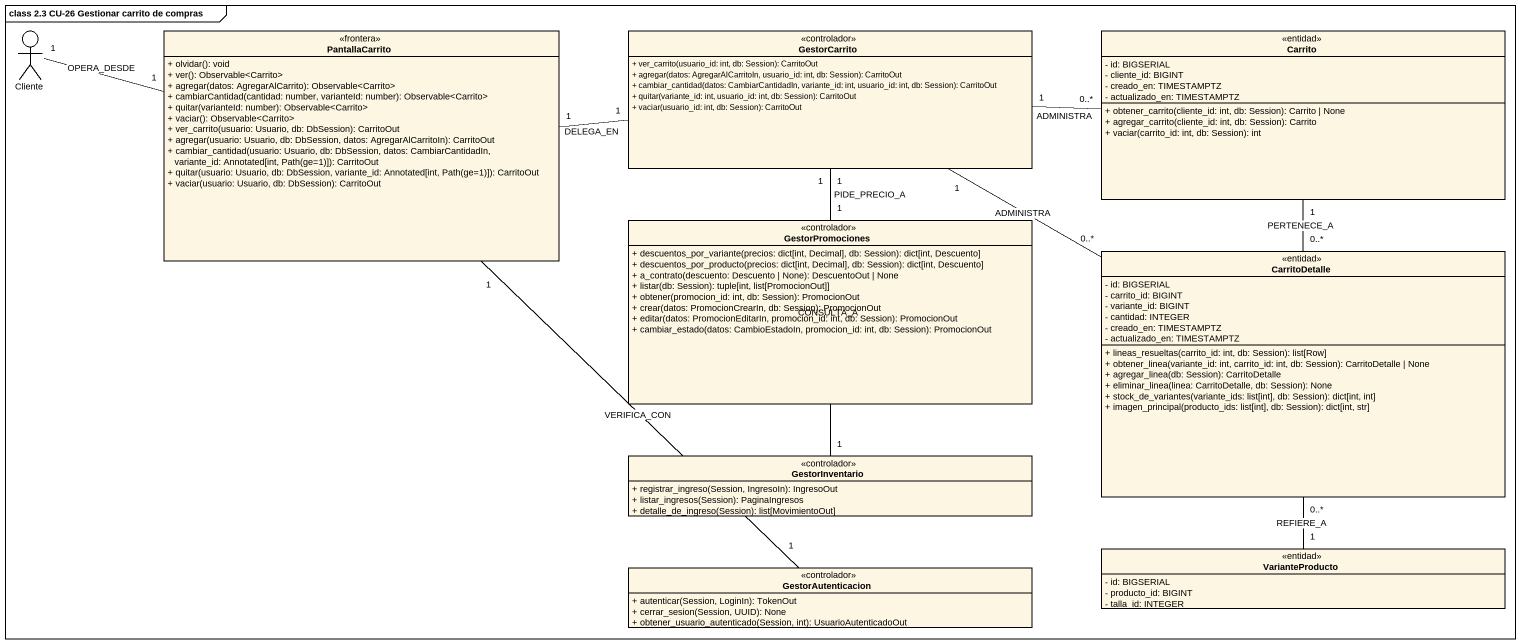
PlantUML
@startuml
mainframe class 2.3 CU-26 Gestionar carrito de compras
allowmixing
hide circle
hide empty members
skinparam classAttributeIconSize 0
actor Cliente
class PantallaCarrito <<frontera>> {
  + olvidar(): void
  + ver(): Observable<Carrito>
  + agregar(datos: AgregarAlCarrito): Observable<Carrito>
  + cambiarCantidad(cantidad: number, varianteId: number): Observable<Carrito>
  + quitar(varianteId: number): Observable<Carrito>
  + vaciar(): Observable<Carrito>
  + ver_carrito(usuario: Usuario, db: DbSession): CarritoOut
  + agregar(usuario: Usuario, db: DbSession, datos: AgregarAlCarritoIn): CarritoOut
  + cambiar_cantidad(usuario: Usuario, db: DbSession, datos: CambiarCantidadIn, variante_id: Annotated[int, Path(ge=1)]): CarritoOut
  + quitar(usuario: Usuario, db: DbSession, variante_id: Annotated[int, Path(ge=1)]): CarritoOut
  + vaciar(usuario: Usuario, db: DbSession): CarritoOut
}
class GestorCarrito <<controlador>> {
  + ver_carrito(usuario_id: int, db: Session): CarritoOut
  + agregar(datos: AgregarAlCarritoIn, usuario_id: int, db: Session): CarritoOut
  + cambiar_cantidad(datos: CambiarCantidadIn, variante_id: int, usuario_id: int, db: Session): CarritoOut
  + quitar(variante_id: int, usuario_id: int, db: Session): CarritoOut
  + vaciar(usuario_id: int, db: Session): CarritoOut
}
class Carrito <<entidad>> {
  - id: BIGSERIAL
  - cliente_id: BIGINT
  - creado_en: TIMESTAMPTZ
  - actualizado_en: TIMESTAMPTZ
  + obtener_carrito(cliente_id: int, db: Session): Carrito | None
  + agregar_carrito(cliente_id: int, db: Session): Carrito
  + vaciar(carrito_id: int, db: Session): int
}
class GestorPromociones <<controlador>> {
  + descuentos_por_variante(precios: dict[int, Decimal], db: Session): dict[int, Descuento]
  + descuentos_por_producto(precios: dict[int, Decimal], db: Session): dict[int, Descuento]
  + a_contrato(descuento: Descuento | None): DescuentoOut | None
  + listar(db: Session): tuple[int, list[PromocionOut]]
  + obtener(promocion_id: int, db: Session): PromocionOut
  + crear(datos: PromocionCrearIn, db: Session): PromocionOut
  + editar(datos: PromocionEditarIn, promocion_id: int, db: Session): PromocionOut
  + cambiar_estado(datos: CambioEstadoIn, promocion_id: int, db: Session): PromocionOut
}
class CarritoDetalle <<entidad>> {
  - id: BIGSERIAL
  - carrito_id: BIGINT
  - variante_id: BIGINT
  - cantidad: INTEGER
  - creado_en: TIMESTAMPTZ
  - actualizado_en: TIMESTAMPTZ
  + lineas_resueltas(carrito_id: int, db: Session): list[Row]
  + obtener_linea(variante_id: int, carrito_id: int, db: Session): CarritoDetalle | None
  + agregar_linea(db: Session): CarritoDetalle
  + eliminar_linea(linea: CarritoDetalle, db: Session): None
  + stock_de_variantes(variante_ids: list[int], db: Session): dict[int, int]
  + imagen_principal(producto_ids: list[int], db: Session): dict[int, str]
}
class GestorInventario <<controlador>> {
  + registrar_ingreso(Session, IngresoIn): IngresoOut
  + listar_ingresos(Session): PaginaIngresos
  + detalle_de_ingreso(Session): list[MovimientoOut]
}
class VarianteProducto <<entidad>> {
  - id: BIGSERIAL
  - producto_id: BIGINT
  - talla_id: INTEGER
}
class GestorAutenticacion <<controlador>> {
  + autenticar(Session, LoginIn): TokenOut
  + cerrar_sesion(Session, UUID): None
  + obtener_usuario_autenticado(Session, int): UsuarioAutenticadoOut
}
Cliente "1" -right- "1" PantallaCarrito : OPERA_DESDE
PantallaCarrito "1" -right- "1" GestorCarrito : DELEGA_EN
PantallaCarrito "1" -- "1" GestorAutenticacion : VERIFICA_CON
GestorCarrito "1" -right- "0..*" Carrito : ADMINISTRA
GestorCarrito "1" -- "1" GestorPromociones : PIDE_PRECIO_A
GestorCarrito "1" -right- "0..*" CarritoDetalle : ADMINISTRA
GestorCarrito "1" -- "1" GestorInventario : CONSULTA_A
CarritoDetalle "0..*" -up- "1" Carrito : PERTENECE_A
CarritoDetalle "0..*" -- "1" VarianteProducto : REFIERE_A
@enduml
